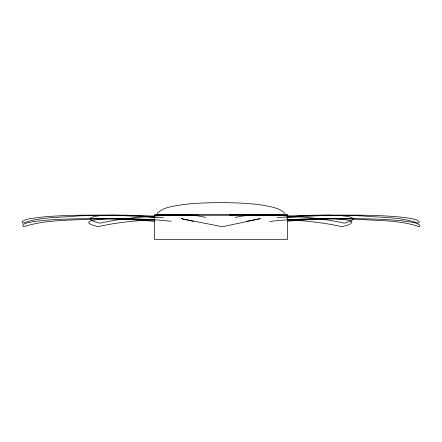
<?xml version="1.0" encoding="UTF-8"?>
<svg xmlns="http://www.w3.org/2000/svg" width="442" height="442" viewBox="0 0 442 442"><rect width="100%" height="100%" fill="white"/><g stroke="black" fill="none" stroke-linecap="round" stroke-linejoin="round"><path stroke-width="0.66" d="M157.009 213.608C163.413 206.745 173.767 206.32 182.447 204.679C195.165 203.082 208 202.674 220.807 202.64C235.183 202.701 249.614 203.149 263.841 205.364C271.173 206.906 279.653 207.828 285.051 213.585M235.078 217.475C250.603 213.674 266.913 215.403 282.742 215.679C303.361 216.923 324.108 218.525 344.279 223.193L351.014 220.967L353.114 219.481L353.285 218.768L351.733 217.475L347.705 216.425L341.522 215.679L329.461 215.143L304.068 215.679L277.14 217.751M246.525 221.276L260.421 218.657L222.326 226.74L181.264 218.657L193.574 221.398M156.418 215.022L166.733 214.569L198.707 215.232M269.603 221.47C298.687 218.017 328.08 218.387 357.307 219.226C377.871 220.889 399.485 219.807 419.143 226.74L419.856 226.017L419.9 225.271C415.486 221.669 408.994 222.16 403.651 221.028C390.618 219.58 377.501 219.077 364.396 218.796C338.71 218.392 312.98 218.945 287.383 221.21M286.444 217.912C315.129 215.243 343.992 214.685 372.788 215.42C384.744 215.84 396.728 216.376 408.574 218.099C412.104 219.055 416.745 218.796 419.336 221.724L419.16 222.464L418.325 223.193C400.933 217 381.86 217.63 363.661 216.011C338.362 214.884 312.991 214.663 287.703 216.177M288.278 220.464L311.494 218.972L334.362 218.796L347.324 219.978L350.865 221.028L351.976 222.32C349.865 225.381 345.395 225.547 342.13 226.74C324.295 222.624 305.997 220.939 287.775 219.608M154.634 219.486C135.556 220.785 116.379 222.387 97.721 226.74L90.986 224.519L88.886 223.028L88.715 222.32L90.267 221.028L94.295 219.978L108.257 218.796L132.202 218.972L154.755 220.359M163.098 214.989L170.026 214.707M254.935 215.027L268.355 214.679M229.503 215.039L264.476 214.547L284.294 215.199M154.38 215.11L287.62 215.11M154.352 216.221C128.55 214.668 102.66 214.862 76.842 216.011C58.88 217.668 39.957 216.862 22.857 223.193L22.144 222.464L22.1 221.724C26.514 218.121 33.006 218.613 38.349 217.475C51.383 216.028 64.499 215.53 77.604 215.243C103.505 214.845 129.456 215.398 155.264 217.724M154.252 221.337C125.992 218.784 97.572 218.237 69.212 218.972C57.256 219.392 45.272 219.928 33.426 221.646C29.896 222.602 25.255 222.343 22.664 225.271L22.84 226.017L23.675 226.74C46.178 219.398 70.593 220.536 93.997 218.972C119.727 218.453 145.578 218.276 171.17 221.293M163.59 217.889L136.037 215.679L111.693 215.143L100.351 215.679L94.676 216.425L91.135 217.475L90.024 218.768C92.135 221.829 96.605 222 99.87 223.193C119.81 218.641 140.274 216.923 160.65 215.679C175.546 215.481 190.999 213.563 205.552 217.475M285.217 214.961L285.631 215.011M287.609 214.829L154.391 214.829L154.391 239.36L287.609 239.36L287.609 214.829"/></g></svg>
